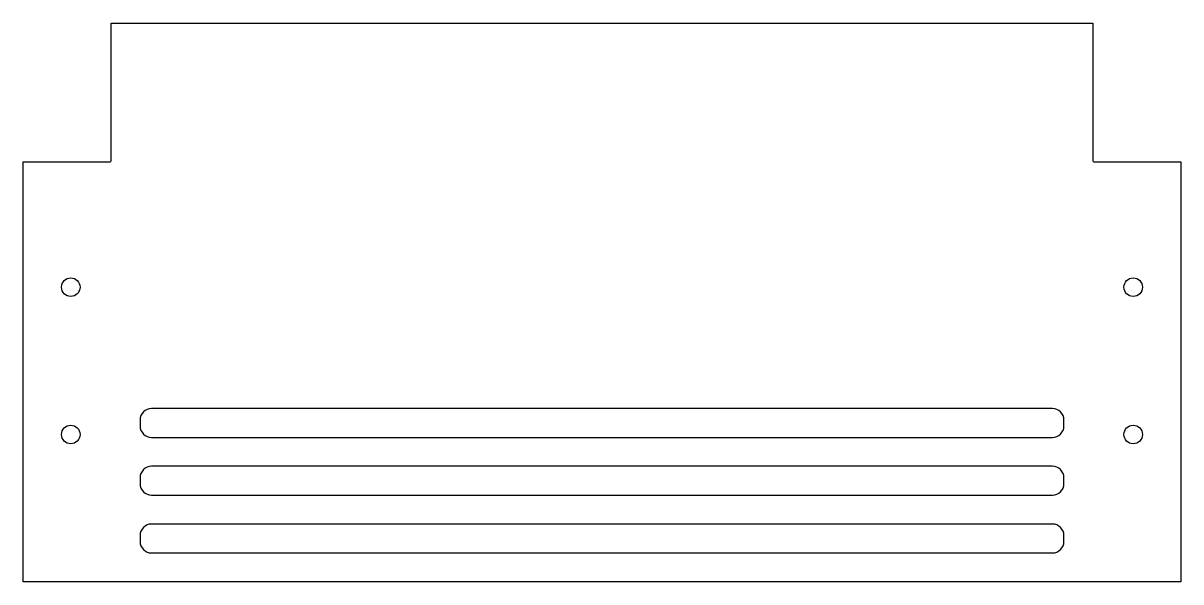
# Model space of a CAD drawing. Header units: millimetres. Extents: x 239 to 439, y 142 to 239.
import ezdxf

# ---------------------------------------------------------------- set-up
doc = ezdxf.new("R2010")
doc.units = ezdxf.units.MM
doc.header["$MEASUREMENT"] = 0
doc.layers.get('0').update_dxf_attribs({"lineweight": 0})

msp = doc.modelspace()

# ---------------------------------------------------------------- linework, layer by layer
at = {"color": 1, "lineweight": 25, "true_color": 0xff0000}
for centre in [(246.84, 193.33), (430.84, 193.33), (246.84, 167.83), (430.84, 167.83)]:
    msp.add_circle(centre, 1.6, dxfattribs=at)
at = {"color": 18, "lineweight": 25, "true_color": 0x000000}
msp.add_open_spline([(238.59, 215.03), (238.59, 215.03), (238.59, 142.33), (238.59, 142.33), (238.59, 142.33), (439.09, 142.33), (439.09, 142.33), (439.09, 142.33), (439.09, 215.03), (439.09, 215.03), (439.09, 215.03), (424.02, 215.03), (424.02, 215.03), (423.92, 215.03), (423.84, 215.11), (423.84, 215.21), (423.84, 215.21), (423.84, 239.03), (423.84, 239.03), (423.84, 239.03), (253.84, 239.03), (253.84, 239.03), (253.84, 239.03), (253.84, 215.21), (253.84, 215.21), (253.84, 215.11), (253.76, 215.03), (253.66, 215.03), (253.66, 215.03), (238.59, 215.03), (238.59, 215.03)], degree=3, knots=[0, 0, 0, 0, 1, 1, 1, 2, 2, 2, 3, 3, 3, 4, 4, 4, 5, 5, 5, 6, 6, 6, 7, 7, 7, 8, 8, 8, 9, 9, 9, 10, 10, 10, 10], dxfattribs=at)
at = {"color": 1, "lineweight": 25, "true_color": 0xff0000}
for points in [[(260.84, 172.33), (260.84, 172.33), (416.84, 172.33), (416.84, 172.33), (417.95, 172.33), (418.84, 171.43), (418.84, 170.33), (418.84, 170.33), (418.84, 169.33), (418.84, 169.33), (418.84, 168.22), (417.95, 167.33), (416.84, 167.33), (416.84, 167.33), (260.84, 167.33), (260.84, 167.33), (259.74, 167.33), (258.84, 168.22), (258.84, 169.33), (258.84, 169.33), (258.84, 170.33), (258.84, 170.33), (258.84, 171.43), (259.74, 172.33), (260.84, 172.33)], [(260.84, 162.33), (260.84, 162.33), (416.84, 162.33), (416.84, 162.33), (417.95, 162.33), (418.84, 161.43), (418.84, 160.33), (418.84, 160.33), (418.84, 159.33), (418.84, 159.33), (418.84, 158.22), (417.95, 157.33), (416.84, 157.33), (416.84, 157.33), (260.84, 157.33), (260.84, 157.33), (259.74, 157.33), (258.84, 158.22), (258.84, 159.33), (258.84, 159.33), (258.84, 160.33), (258.84, 160.33), (258.84, 161.43), (259.74, 162.33), (260.84, 162.33)], [(260.84, 152.33), (260.84, 152.33), (416.84, 152.33), (416.84, 152.33), (417.95, 152.33), (418.84, 151.43), (418.84, 150.33), (418.84, 150.33), (418.84, 149.33), (418.84, 149.33), (418.84, 148.22), (417.95, 147.33), (416.84, 147.33), (416.84, 147.33), (260.84, 147.33), (260.84, 147.33), (259.74, 147.33), (258.84, 148.22), (258.84, 149.33), (258.84, 149.33), (258.84, 150.33), (258.84, 150.33), (258.84, 151.43), (259.74, 152.33), (260.84, 152.33)]]:
    msp.add_open_spline(points, degree=3, knots=[0, 0, 0, 0, 1, 1, 1, 2, 2, 2, 3, 3, 3, 4, 4, 4, 5, 5, 5, 6, 6, 6, 7, 7, 7, 8, 8, 8, 8], dxfattribs=at)

doc.saveas('drawing.dxf')
